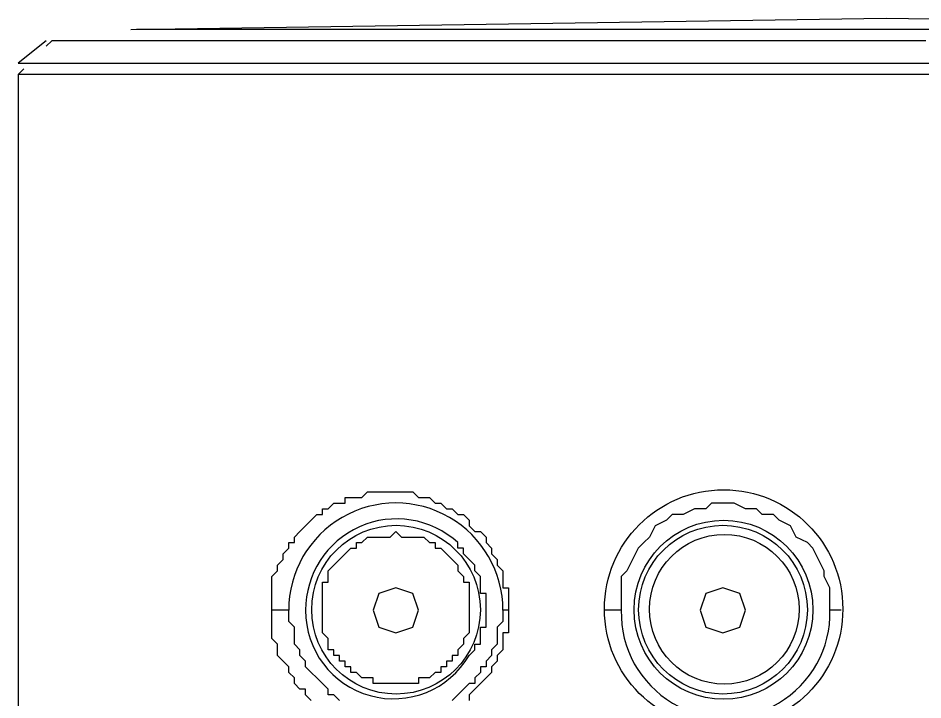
# Model space of a CAD drawing. Extents: x -1585 to -1165, y -4178 to -3881.
# Drawn here: x -1415.659 to -1410.884, y -3970.478 to -3966.882 of the extents above; entities that cross this region are included whole.
import ezdxf

# ---------------------------------------------------------------- set-up
doc = ezdxf.new("R2010")
doc.units = 0
doc.header["$LTSCALE"] = 7
doc.layers.add('DWG', color=7, linetype='CONTINUOUS')

msp = doc.modelspace()

# ---------------------------------------------------------------- linework, layer by layer
at = {"layer": 'DWG'}
for points in [[(-1415.0641, -3966.9416), (-1411.0776, -3966.8821), (-1407.0911, -3966.9416), (-1415.0343, -3966.9416)], [(-1415.5103, -3967.0011), (-1415.6591, -3967.1201), (-1406.4961, -3967.1201), (-1406.6151, -3967.0011)], [(-1410.8693, -3967.0011), (-1411.0776, -3967.0011), (-1411.2561, -3967.0011), (-1411.4643, -3967.0011), (-1411.6726, -3967.0011), (-1411.8808, -3967.0011), (-1412.0593, -3967.0011), (-1412.2676, -3967.0011), (-1412.3866, -3967.0011), (-1412.4758, -3967.0011), (-1412.5948, -3967.0011), (-1412.6841, -3967.0011), (-1412.8923, -3967.0011), (-1413.1006, -3967.0011), (-1413.1898, -3967.0011), (-1413.2791, -3967.0011), (-1413.3683, -3967.0011), (-1413.4873, -3967.0011), (-1413.5766, -3967.0011), (-1413.6658, -3967.0011), (-1413.7551, -3967.0011), (-1413.8443, -3967.0011), (-1413.9336, -3967.0011), (-1414.0228, -3967.0011), (-1414.1121, -3967.0011), (-1414.1716, -3967.0011), (-1414.2608, -3967.0011), (-1414.3501, -3967.0011), (-1414.4096, -3967.0011), (-1414.4988, -3967.0011), (-1414.5583, -3967.0011), (-1414.6178, -3967.0011), (-1414.7071, -3967.0011), (-1414.7666, -3967.0011), (-1414.8261, -3967.0011), (-1414.8856, -3967.0011), (-1414.9451, -3967.0011), (-1414.9748, -3967.0011), (-1415.0343, -3967.0011), (-1415.0938, -3967.0011), (-1415.1236, -3967.0011), (-1415.1831, -3967.0011), (-1415.2128, -3967.0011), (-1415.2426, -3967.0011), (-1415.2723, -3967.0011), (-1415.3021, -3967.0011), (-1415.3318, -3967.0011), (-1415.3616, -3967.0011), (-1415.3913, -3967.0011), (-1415.4211, -3967.0011), (-1415.4508, -3967.0011), (-1415.4806, -3967.0011), (-1415.5103, -3967.0308)], [(-1415.6293, -3967.1498), (-1415.6591, -3967.1796)], [(-1414.1121, -3970.4818), (-1414.1418, -3970.4521), (-1414.1418, -3970.4223), (-1414.1716, -3970.4223), (-1414.2013, -3970.3926), (-1414.2013, -3970.3628), (-1414.2311, -3970.3331), (-1414.2311, -3970.3033), (-1414.2608, -3970.2736), (-1414.2906, -3970.2438), (-1414.2906, -3970.2141), (-1414.2906, -3970.1843), (-1414.3203, -3970.1546), (-1414.3203, -3970.1248), (-1414.3203, -3970.0951), (-1414.3203, -3970.0653), (-1414.3203, -3970.0058), (-1414.3203, -3969.9761), (-1414.3203, -3969.9463), (-1414.3203, -3969.9166), (-1414.3203, -3969.8868), (-1414.3203, -3969.8571), (-1414.3203, -3969.8273), (-1414.2906, -3969.7976), (-1414.2906, -3969.7678), (-1414.2608, -3969.7381), (-1414.2608, -3969.7083), (-1414.2311, -3969.6786), (-1414.2311, -3969.6488), (-1414.2013, -3969.6488), (-1414.2013, -3969.6191), (-1414.1716, -3969.5893), (-1414.1418, -3969.5596), (-1414.1121, -3969.5298), (-1414.0823, -3969.5001), (-1414.0526, -3969.5001), (-1414.0526, -3969.4703), (-1414.0228, -3969.4703), (-1413.9931, -3969.4406), (-1413.9633, -3969.4406), (-1413.9336, -3969.4406), (-1413.9336, -3969.4108), (-1413.9038, -3969.4108), (-1413.8741, -3969.4108), (-1413.8443, -3969.4108), (-1413.8146, -3969.3811), (-1413.7848, -3969.3811), (-1413.7551, -3969.3811), (-1413.7253, -3969.3811), (-1413.6956, -3969.3811), (-1413.6658, -3969.3811), (-1413.6361, -3969.3811), (-1413.6063, -3969.3811), (-1413.5766, -3969.3811), (-1413.5468, -3969.4108), (-1413.5171, -3969.4108), (-1413.4873, -3969.4108), (-1413.4576, -3969.4406), (-1413.4278, -3969.4406), (-1413.3981, -3969.4703), (-1413.3683, -3969.4703), (-1413.3386, -3969.5001), (-1413.3088, -3969.5001), (-1413.2791, -3969.5298), (-1413.2791, -3969.5596), (-1413.2493, -3969.5893), (-1413.2196, -3969.5893), (-1413.1898, -3969.6191), (-1413.1898, -3969.6488), (-1413.1601, -3969.6786), (-1413.1601, -3969.7083), (-1413.1303, -3969.7381), (-1413.1303, -3969.7678), (-1413.1006, -3969.7976), (-1413.1006, -3969.8273), (-1413.1006, -3969.8571), (-1413.1006, -3969.8868), (-1413.0708, -3969.8868), (-1413.0708, -3969.9463), (-1413.0708, -3969.9761), (-1413.0708, -3970.0058), (-1413.0708, -3970.0356), (-1413.0708, -3970.0653), (-1413.0708, -3970.0951), (-1413.0708, -3970.1248), (-1413.1006, -3970.1248), (-1413.1006, -3970.1546), (-1413.1006, -3970.1843), (-1413.1006, -3970.2141), (-1413.1303, -3970.2438), (-1413.1303, -3970.2736), (-1413.1601, -3970.3033), (-1413.1601, -3970.3331), (-1413.1898, -3970.3628), (-1413.2196, -3970.3926), (-1413.2493, -3970.4223), (-1413.2791, -3970.4521), (-1413.2791, -3970.4818)], [(-1411.3156, -3970.0058), (-1411.3453, -3970.0058), (-1411.3751, -3970.0058), (-1411.3751, -3969.9463), (-1411.3751, -3969.8868), (-1411.4048, -3969.8273), (-1411.4048, -3969.7976), (-1411.4346, -3969.7381), (-1411.4643, -3969.6786), (-1411.4941, -3969.6488), (-1411.5536, -3969.6191), (-1411.5833, -3969.5596), (-1411.6428, -3969.5298), (-1411.6726, -3969.5001), (-1411.7321, -3969.5001), (-1411.7618, -3969.4703), (-1411.8213, -3969.4703), (-1411.8808, -3969.4406), (-1411.9403, -3969.4406), (-1411.9998, -3969.4406), (-1412.0296, -3969.4703), (-1412.0891, -3969.4703), (-1412.1486, -3969.5001), (-1412.2081, -3969.5001), (-1412.2378, -3969.5298), (-1412.2973, -3969.5596), (-1412.3271, -3969.6191), (-1412.3568, -3969.6488), (-1412.3866, -3969.6786), (-1412.4163, -3969.7381), (-1412.4461, -3969.7976), (-1412.4758, -3969.8273), (-1412.4758, -3969.8868), (-1412.4758, -3969.9463), (-1412.4758, -3970.0058), (-1412.5056, -3970.0058), (-1412.5353, -3970.0058), (-1412.5651, -3970.0058)], [(-1413.9633, -3970.4818), (-1413.9931, -3970.4521), (-1414.0228, -3970.4521), (-1414.0228, -3970.4223), (-1414.0526, -3970.3926), (-1414.0823, -3970.3628), (-1414.1121, -3970.3331), (-1414.1418, -3970.3033), (-1414.1418, -3970.2736), (-1414.1716, -3970.2438), (-1414.1716, -3970.2141), (-1414.2013, -3970.1843), (-1414.2013, -3970.1546), (-1414.2013, -3970.1248), (-1414.2013, -3970.0951), (-1414.2311, -3970.0653), (-1414.2311, -3970.0356), (-1414.2311, -3970.0058), (-1414.2608, -3970.0058), (-1414.2906, -3970.0058), (-1414.3203, -3970.0058)], [(-1413.0708, -3970.0058), (-1413.1006, -3970.0058), (-1413.1006, -3970.0356), (-1413.1006, -3970.0653), (-1413.1303, -3970.0951), (-1413.1303, -3970.1248), (-1413.1303, -3970.1546), (-1413.1303, -3970.1843), (-1413.1601, -3970.2141), (-1413.1601, -3970.2438), (-1413.1898, -3970.2736), (-1413.1898, -3970.3033), (-1413.2196, -3970.3033), (-1413.2196, -3970.3331), (-1413.2493, -3970.3628), (-1413.2493, -3970.3926), (-1413.2791, -3970.3926), (-1413.3088, -3970.4223), (-1413.3386, -3970.4521), (-1413.3683, -3970.4818)]]:
    msp.add_lwpolyline(points, dxfattribs=at)
for points in [[(-1406.4663, -4033.5221), (-1406.4663, -3967.1796), (-1415.6591, -3967.1796), (-1415.6591, -4033.5221)], [(-1414.0526, -3970.0058), (-1414.0526, -3969.9761), (-1414.0526, -3969.9463), (-1414.0526, -3969.9166), (-1414.0526, -3969.8868), (-1414.0526, -3969.8571), (-1414.0228, -3969.8571), (-1414.0228, -3969.8273), (-1414.0228, -3969.7976), (-1413.9931, -3969.7678), (-1413.9633, -3969.7381), (-1413.9336, -3969.7083), (-1413.9038, -3969.6786), (-1413.8741, -3969.6786), (-1413.8741, -3969.6488), (-1413.8443, -3969.6488), (-1413.8146, -3969.6191), (-1413.7848, -3969.6191), (-1413.7551, -3969.6191), (-1413.7253, -3969.6191), (-1413.6956, -3969.6191), (-1413.6658, -3969.5893), (-1413.6361, -3969.6191), (-1413.6063, -3969.6191), (-1413.5766, -3969.6191), (-1413.5468, -3969.6191), (-1413.5171, -3969.6191), (-1413.4873, -3969.6488), (-1413.4576, -3969.6488), (-1413.4576, -3969.6786), (-1413.4278, -3969.6786), (-1413.3981, -3969.7083), (-1413.3683, -3969.7381), (-1413.3386, -3969.7678), (-1413.3386, -3969.7976), (-1413.3088, -3969.8273), (-1413.3088, -3969.8571), (-1413.2791, -3969.8571), (-1413.2791, -3969.8868), (-1413.2791, -3969.9166), (-1413.2791, -3969.9463), (-1413.2791, -3969.9761), (-1413.2791, -3970.0058), (-1413.2791, -3970.0356), (-1413.2791, -3970.0653), (-1413.2791, -3970.0951), (-1413.2791, -3970.1248), (-1413.3088, -3970.1546), (-1413.3088, -3970.1843), (-1413.3386, -3970.2141), (-1413.3386, -3970.2438), (-1413.3683, -3970.2438), (-1413.3683, -3970.2736), (-1413.3981, -3970.2736), (-1413.3981, -3970.3033), (-1413.4278, -3970.3033), (-1413.4278, -3970.3331), (-1413.4576, -3970.3331), (-1413.4873, -3970.3628), (-1413.5171, -3970.3628), (-1413.5468, -3970.3628), (-1413.5468, -3970.3926), (-1413.5766, -3970.3926), (-1413.6063, -3970.3926), (-1413.6361, -3970.3926), (-1413.6658, -3970.3926), (-1413.6956, -3970.3926), (-1413.7253, -3970.3926), (-1413.7551, -3970.3926), (-1413.7848, -3970.3926), (-1413.7848, -3970.3628), (-1413.8146, -3970.3628), (-1413.8443, -3970.3628), (-1413.8741, -3970.3331), (-1413.9038, -3970.3331), (-1413.9038, -3970.3033), (-1413.9336, -3970.3033), (-1413.9336, -3970.2736), (-1413.9633, -3970.2736), (-1413.9633, -3970.2438), (-1413.9931, -3970.2438), (-1413.9931, -3970.2141), (-1414.0228, -3970.2141), (-1414.0228, -3970.1843), (-1414.0228, -3970.1546), (-1414.0526, -3970.1248), (-1414.0526, -3970.0951), (-1414.0526, -3970.0653), (-1414.0526, -3970.0356)], [(-1413.5468, -3970.0058), (-1413.5766, -3969.9166), (-1413.6658, -3969.8868), (-1413.7551, -3969.9166), (-1413.7848, -3970.0058), (-1413.7551, -3970.0951), (-1413.6658, -3970.1248), (-1413.5766, -3970.0951)], [(-1411.8213, -3970.0058), (-1411.8511, -3969.9166), (-1411.9403, -3969.8868), (-1412.0296, -3969.9166), (-1412.0593, -3970.0058), (-1412.0296, -3970.0951), (-1411.9403, -3970.1248), (-1411.8511, -3970.0951)]]:
    msp.add_lwpolyline(points, close=True, dxfattribs=at)
msp.add_lwpolyline([(-1414.1418, -3970.0058, 0.767281), (-1413.2791, -3970.2438), (-1413.2493, -3970.2141), (-1413.2493, -3970.1843), (-1413.2196, -3970.1843), (-1413.2196, -3970.1546), (-1413.2196, -3970.1248), (-1413.2196, -3970.0951), (-1413.1898, -3970.0951), (-1413.1898, -3970.0653), (-1413.1898, -3970.0356), (-1413.1898, -3970.0058), (-1413.1898, -3969.9761), (-1413.1898, -3969.9463), (-1413.1898, -3969.9166), (-1413.2196, -3969.9166), (-1413.2196, -3969.8868), (-1413.2196, -3969.8571), (-1413.2196, -3969.8273), (-1413.2493, -3969.7976), (-1413.2493, -3969.7678), (-1413.2791, -3969.7381), (-1413.3088, -3969.7083), (-1413.3088, -3969.6786), (-1413.3386, -3969.6786), (-1413.3386, -3969.6488, 0.653359)], format="xyb", close=True, dxfattribs=at)
for centre, radius in [((-1411.936, -3969.9989), 0.6291), ((-1411.9363, -3970.0028), 0.472), ((-1413.6647, -3970.0024), 0.4451), ((-1411.9392, -3970.0024), 0.4451), ((-1411.9322, -3970.0004), 0.3949)]:
    msp.add_circle(centre, radius, dxfattribs=at)
for centre, radius, start, end in [((-1413.6658, -3970.005), 0.5653, 359.9206, 180.0794), ((-1411.9254, -3970.0207), 0.5506, 178.4518, 1.5482)]:
    msp.add_arc(centre, radius, start, end, dxfattribs=at)

doc.saveas('drawing.dxf')
